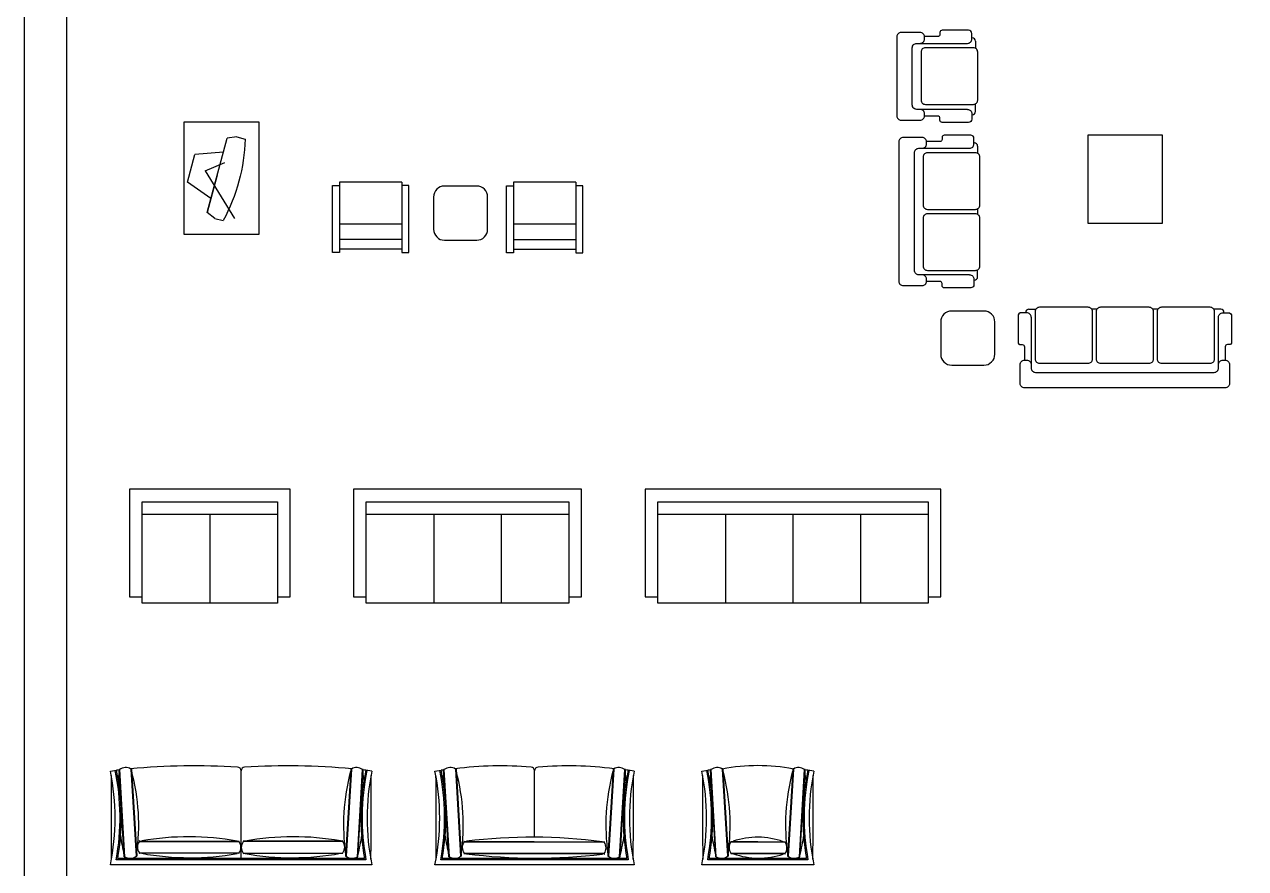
# Model space of a CAD drawing. Header units: inches. Extents: x 3.5 to 46, y 8.9 to 33.7.
# Drawn here: x 3.5 to 13.3, y 21.58 to 28.35 of the extents above; entities that cross this region are included whole.
import ezdxf

# ---------------------------------------------------------------- set-up
doc = ezdxf.new("R2010")
doc.units = ezdxf.units.IN
doc.header["$MEASUREMENT"] = 0
doc.layers.add('02', color=2, linetype='Continuous')
doc.layers.add('kadrbm', color=4, linetype='Continuous')

# ---------------------------------------------------------------- blocks, each defined once
blk = doc.blocks.new('kadrbm')
at = {"layer": 'kadrbm', "color": 4}
blk.add_lwpolyline([(0, 0), (0, 24.7972), (21, 24.7972), (21, 0), (0, 0)], close=True, dxfattribs=at)
blk.add_lwpolyline([(20.6631, 0.3257), (20.6631, 24.4603), (0.3369, 24.4603), (0.3369, 0.3257), (20.6631, 0.3257)], dxfattribs=at)

msp = doc.modelspace()

# ---------------------------------------------------------------- linework, layer by layer
at = {"layer": '02'}
for p, q in [((11.1053, 28.2441), (11.1082, 28.2441)), ((11.1345, 28.2178), (11.1345, 28.1605)), ((11.0703, 27.6705), (10.6618, 27.6705)), ((11.1345, 27.653), (11.1345, 27.7103)), ((11.1053, 27.6268), (11.1082, 27.6268)), ((4.9645, 26.842), (5.1257, 27.4398)), ((5.2017, 27.4496), (5.1257, 27.4398)), ((5.2017, 27.4496), (5.2701, 27.4312)), ((11.122, 27.4014), (11.1249, 27.4014)), ((11.1512, 27.3751), (11.1512, 27.3178)), ((4.8067, 27.0866), (4.8663, 27.3077)), ((5.0955, 27.3279), (4.8663, 27.3077)), ((4.9484, 27.1777), (5.1055, 27.2429)), ((4.9484, 27.1777), (5.1853, 26.7952)), ((4.9947, 26.954), (4.8067, 27.0866)), ((5.0451, 27.1409), (4.9645, 26.842)), ((6.5272, 27.087), (6.0272, 27.087)), ((6.0272, 27.087), (6.0272, 26.52)), ((6.5272, 27.087), (6.5272, 26.52)), ((7.9248, 27.0848), (7.4248, 27.0848)), ((7.4248, 27.0848), (7.4248, 26.5178)), ((7.9248, 27.0848), (7.9248, 26.5178)), ((5.9705, 27.0586), (6.0272, 27.0586)), ((5.9705, 26.52), (5.9705, 27.0586)), ((6.5839, 27.0586), (6.5272, 27.0586)), ((6.5839, 26.52), (6.5839, 27.0586)), ((7.3681, 27.0564), (7.4248, 27.0564)), ((7.3681, 26.5178), (7.3681, 27.0564)), ((7.9815, 27.0564), (7.9248, 27.0564)), ((7.9815, 26.5178), (7.9815, 27.0564)), ((11.1512, 26.8724), (11.1512, 26.8278)), ((5.0253, 26.7954), (4.9645, 26.842)), ((5.0253, 26.7954), (5.0937, 26.7769)), ((6.0272, 26.7525), (6.5272, 26.7525)), ((7.4248, 26.7503), (7.9248, 26.7503)), ((6.0272, 26.6277), (6.5272, 26.6277)), ((7.4248, 26.6255), (7.9248, 26.6255)), ((6.0272, 26.52), (5.9705, 26.52)), ((6.5272, 26.5483), (6.0272, 26.5483)), ((6.5272, 26.52), (6.5839, 26.52)), ((7.4248, 26.5178), (7.3681, 26.5178)), ((7.9248, 26.5461), (7.4248, 26.5461)), ((7.9248, 26.5178), (7.9815, 26.5178)), ((11.1512, 26.3251), (11.1512, 26.3824)), ((11.087, 26.3426), (10.6785, 26.3426)), ((11.122, 26.2989), (11.1249, 26.2989)), ((11.5369, 26.0378), (11.5369, 26.0408)), ((11.5632, 26.067), (11.6205, 26.067)), ((11.5807, 26.0028), (11.5807, 25.5943)), ((12.1105, 26.067), (12.0659, 26.067)), ((12.6005, 26.067), (12.5559, 26.067)), ((13.1032, 26.067), (13.0459, 26.067)), ((13.1294, 26.0378), (13.1294, 26.0408)), ((4.1874, 22.3564), (4.2366, 22.3653)), ((4.2991, 21.6705), (4.2574, 22.3694)), ((4.3041, 21.6708), (4.2623, 22.3697)), ((4.3522, 22.3744), (4.394, 21.6755)), ((4.3572, 22.3746), (4.399, 21.6757)), ((5.2374, 21.6564), (5.2374, 22.3609)), ((6.1175, 22.3746), (6.0757, 21.6757)), ((6.1225, 22.3744), (6.0807, 21.6755)), ((6.1706, 21.6708), (6.2124, 22.3697)), ((6.1756, 21.6705), (6.2174, 22.3694)), ((6.2874, 22.3564), (6.2382, 22.3653)), ((6.7936, 22.3564), (6.8428, 22.3653)), ((6.9054, 21.6705), (6.8636, 22.3694)), ((6.9104, 21.6708), (6.8686, 22.3697)), ((6.9585, 22.3744), (7.0002, 21.6755)), ((6.9635, 22.3746), (7.0052, 21.6757)), ((7.5936, 21.8273), (7.5936, 22.3609)), ((8.2238, 22.3746), (8.182, 21.6757)), ((8.2288, 22.3744), (8.187, 21.6755)), ((8.2769, 21.6708), (8.3186, 22.3697)), ((8.2819, 21.6705), (8.3236, 22.3694)), ((8.3936, 22.3564), (8.3444, 22.3653)), ((8.9364, 22.3564), (8.9856, 22.3653)), ((9.0481, 21.6705), (9.0064, 22.3694)), ((9.0531, 21.6708), (9.0114, 22.3697)), ((9.1012, 22.3744), (9.143, 21.6755)), ((9.1062, 22.3746), (9.148, 21.6757)), ((9.6665, 22.3746), (9.6248, 21.6757)), ((9.6715, 22.3744), (9.6298, 21.6755)), ((9.7196, 21.6708), (9.7614, 22.3697)), ((9.7246, 21.6705), (9.7664, 22.3694)), ((9.8364, 22.3564), (9.7872, 22.3653)), ((4.4208, 21.7981), (5.2208, 21.7954)), ((4.4208, 21.7931), (5.2208, 21.7904)), ((6.0539, 21.7981), (5.2539, 21.7954)), ((6.0539, 21.7931), (5.2539, 21.7904)), ((7.0275, 21.7951), (8.1527, 21.7915)), ((7.0276, 21.7901), (8.1527, 21.7865)), ((9.1703, 21.7951), (9.6051, 21.7915)), ((9.1703, 21.7901), (9.6052, 21.7865)), ((5.2205, 21.7004), (4.4205, 21.7031)), ((5.2204, 21.6954), (4.4205, 21.6981)), ((5.2542, 21.7004), (6.0542, 21.7031)), ((5.2543, 21.6954), (6.0543, 21.6981)), ((8.1531, 21.6965), (7.028, 21.7001)), ((8.1531, 21.6915), (7.028, 21.6951)), ((9.6056, 21.6965), (9.1707, 21.7001)), ((9.6056, 21.6915), (9.1707, 21.6951)), ((6.2874, 21.6064), (4.1874, 21.6064)), ((6.24, 21.6464), (4.2347, 21.6464)), ((6.2283, 21.6564), (4.2465, 21.6564)), ((8.3936, 21.6064), (6.7936, 21.6064)), ((8.3462, 21.6464), (6.841, 21.6464)), ((8.3345, 21.6564), (6.8527, 21.6564)), ((9.8364, 21.6064), (8.9364, 21.6064)), ((9.789, 21.6464), (8.9838, 21.6464)), ((9.7773, 21.6564), (8.9955, 21.6564))]:
    msp.add_line(p, q, dxfattribs=at)
for points in [[(10.6895, 28.2003, 0.414214), (10.7245, 28.2353), (10.7245, 28.2528, 0.414214), (10.6895, 28.2878), (10.5368, 28.2878, 0.414214), (10.5018, 28.2528), (10.5018, 27.618, 0.414214), (10.5368, 27.583), (10.6895, 27.583, 0.414214), (10.7245, 27.618), (10.7245, 27.6355, 0.414214), (10.6895, 27.6705)], [(11.0703, 28.2003, 0.414214), (11.1053, 28.2353), (11.1053, 28.2791, 0.414214), (11.079, 28.3053), (10.8665, 28.3053, 0.414214), (10.849, 28.2878), (10.849, 28.2717, -0.414214), (10.8315, 28.2542), (10.7245, 28.2542)], [(10.6618, 27.6705, -0.414214), (10.6268, 27.7055), (10.6268, 28.1653, -0.414214), (10.6618, 28.2003), (11.0703, 28.2003)], [(11.0703, 27.6705, -0.414214), (11.1053, 27.6355), (11.1053, 27.5918, -0.414214), (11.079, 27.5655), (10.8665, 27.5655, -0.414214), (10.849, 27.583), (10.849, 27.5992, 0.414214), (10.8315, 27.6167), (10.7245, 27.6167)], [(11.087, 27.3576, 0.414214), (11.122, 27.3926), (11.122, 27.4364, 0.414214), (11.0958, 27.4626), (10.8832, 27.4626, 0.414214), (10.8657, 27.4451), (10.8657, 27.4289, -0.414214), (10.8482, 27.4114), (10.7412, 27.4114)], [(10.7062, 27.3576, 0.414214), (10.7412, 27.3926), (10.7412, 27.4101, 0.414214), (10.7062, 27.4451), (10.5535, 27.4451, 0.414214), (10.5185, 27.4101), (10.5185, 26.2901, 0.414214), (10.5535, 26.2551), (10.7062, 26.2551, 0.414214), (10.7412, 26.2901), (10.7412, 26.3076, 0.414214), (10.7062, 26.3426)], [(10.6785, 26.3426, -0.414214), (10.6435, 26.3776), (10.6435, 27.3226, -0.414214), (10.6785, 27.3576), (11.087, 27.3576)], [(11.087, 26.3426, -0.414214), (11.122, 26.3076), (11.122, 26.2639, -0.414214), (11.0958, 26.2376), (10.8832, 26.2376, -0.414214), (10.8657, 26.2551), (10.8657, 26.2713, 0.414214), (10.8482, 26.2888), (10.7412, 26.2888)], [(11.5807, 26.0028, 0.414214), (11.5457, 26.0378), (11.5019, 26.0378, 0.414214), (11.4757, 26.0116), (11.4757, 25.7991, 0.414214), (11.4932, 25.7816), (11.5093, 25.7816, -0.414214), (11.5268, 25.7641), (11.5268, 25.657)], [(11.5807, 25.5943, 0.414214), (11.6157, 25.5593), (13.0507, 25.5593, 0.414214), (13.0857, 25.5943), (13.0857, 26.0028)], [(13.0857, 26.0028, -0.414214), (13.1207, 26.0378), (13.1644, 26.0378, -0.414214), (13.1907, 26.0116), (13.1907, 25.7991, -0.414214), (13.1732, 25.7816), (13.157, 25.7816, 0.414214), (13.1395, 25.7641), (13.1395, 25.657)], [(13.0857, 25.622, -0.414214), (13.1207, 25.657), (13.1382, 25.657, -0.414214), (13.1732, 25.622), (13.1732, 25.4693, -0.414214), (13.1382, 25.4343), (11.5282, 25.4343, -0.414214), (11.4932, 25.4693), (11.4932, 25.622, -0.414214), (11.5282, 25.657), (11.5457, 25.657, -0.414214), (11.5807, 25.622)]]:
    msp.add_lwpolyline(points, format="xyb", dxfattribs=at)
for points in [[(10.7318, 28.1653, 0.414214), (10.6968, 28.1303), (10.6968, 27.7453, 0.414214), (10.7318, 27.7103), (11.1168, 27.7103, 0.414214), (11.1518, 27.7453), (11.1518, 28.1303, 0.414214), (11.1168, 28.1653)], [(10.7485, 27.3226, 0.414214), (10.7135, 27.2876), (10.7135, 26.9026, 0.414214), (10.7485, 26.8676), (11.1335, 26.8676, 0.414214), (11.1685, 26.9026), (11.1685, 27.2876, 0.414214), (11.1335, 27.3226)], [(7.129, 27.0546), (6.8703, 27.0546, 0.414214), (6.7823, 26.9666), (6.7823, 26.7081, 0.414214), (6.8703, 26.6201), (7.129, 26.6201, 0.414214), (7.217, 26.7081), (7.217, 26.9666, 0.414214)], [(10.7485, 26.8326, 0.414214), (10.7135, 26.7976), (10.7135, 26.4126, 0.414214), (10.7485, 26.3776), (11.1335, 26.3776, 0.414214), (11.1685, 26.4126), (11.1685, 26.7976, 0.414214), (11.1335, 26.8326)], [(12.0707, 25.6643, -0.414214), (12.0357, 25.6293), (11.6507, 25.6293, -0.414214), (11.6157, 25.6643), (11.6157, 26.0493, -0.414214), (11.6507, 26.0843), (12.0357, 26.0843, -0.414214), (12.0707, 26.0493)], [(12.5607, 25.6643, -0.414214), (12.5257, 25.6293), (12.1407, 25.6293, -0.414214), (12.1057, 25.6643), (12.1057, 26.0493, -0.414214), (12.1407, 26.0843), (12.5257, 26.0843, -0.414214), (12.5607, 26.0493)], [(13.0507, 25.6643, -0.414214), (13.0157, 25.6293), (12.6307, 25.6293, -0.414214), (12.5957, 25.6643), (12.5957, 26.0493, -0.414214), (12.6307, 26.0843), (13.0157, 26.0843, -0.414214), (13.0507, 26.0493)], [(10.8551, 25.9636), (10.8551, 25.7048, 0.414214), (10.9431, 25.6168), (11.2016, 25.6168, 0.414214), (11.2896, 25.7048), (11.2896, 25.9636, 0.414214), (11.2016, 26.0516), (10.9431, 26.0516, 0.414214)]]:
    msp.add_lwpolyline(points, format="xyb", close=True, dxfattribs=at)
for points in [[(5.381, 27.5706), (5.381, 26.6658), (4.781, 26.6658), (4.781, 27.5706)], [(12.0366, 27.4625), (12.0366, 26.7577), (12.6366, 26.7577), (12.6366, 27.4625)]]:
    msp.add_lwpolyline(points, close=True, dxfattribs=at)
for points in [[(5.5287, 23.7567), (5.6304, 23.7567), (5.6304, 24.6212), (4.3421, 24.6212), (4.3421, 23.7567), (4.4438, 23.7567)], [(7.8684, 23.7567), (7.9701, 23.7567), (7.9701, 24.6212), (6.1393, 24.6212), (6.1393, 23.7567), (6.241, 23.7567)], [(10.7532, 23.7567), (10.8549, 23.7567), (10.8549, 24.6212), (8.4821, 24.6212), (8.4821, 23.7567), (8.5839, 23.7567)], [(4.4438, 24.5195), (5.5287, 24.5195)], [(5.5287, 24.5195), (5.5287, 23.7058), (4.4438, 23.7058), (4.4438, 24.5195)], [(6.241, 24.5195), (7.8684, 24.5195)], [(7.8684, 24.5195), (7.8684, 23.7058), (6.241, 23.7058), (6.241, 24.5195)], [(10.7532, 24.5195), (10.7532, 23.7058), (8.5839, 23.7058), (8.5839, 24.5195)], [(8.5839, 24.5195), (10.7532, 24.5195)], [(5.5287, 24.4178), (4.4438, 24.4178)], [(4.9863, 24.4178), (4.9863, 23.7058)], [(7.8684, 24.4178), (6.241, 24.4178)], [(6.7835, 24.4178), (6.7835, 23.7058)], [(7.3259, 24.4178), (7.3259, 23.7058)], [(10.7532, 24.4178), (8.5839, 24.4178)], [(9.1259, 24.4178), (9.1259, 23.7058)], [(9.6683, 24.4178), (9.6683, 23.7058)], [(10.2108, 24.4178), (10.2108, 23.7058)]]:
    msp.add_lwpolyline(points, dxfattribs=at)
for centre, radius, start, end in [((11.1082, 28.2178), 0.0262, 0, 90), ((11.1082, 27.653), 0.0262, 270, 0), ((11.1249, 27.3751), 0.0262, 0, 90), ((11.1249, 26.3251), 0.0262, 270, 0), ((11.5632, 26.0408), 0.0262, 90, 180), ((13.1032, 26.0408), 0.0262, 0, 90), ((2.3597, 21.9814), 1.8657, 348.40478, 11.59522), ((2.389, 21.9843), 1.8764, 349.6248, 11.65864), ((4.8769, 16.5163), 5.8839, 96.04343, 96.24803), ((2.3967, 21.9851), 1.8787, 349.92402, 11.67533), ((4.2599, 22.3676), 0.00314, 40.22478, 145.75722), ((4.3104, 22.3127), 0.0745, 55.83781, 130.14418), ((4.8769, 16.5163), 5.8839, 86.76417, 95.14901), ((4.3548, 22.3726), 0.00314, 40.22478, 145.75722), ((5.2074, 22.3609), 0.03, 0, 86.76417), ((5.2674, 22.3609), 0.03, 93.23583, 180), ((5.5978, 16.5163), 5.8839, 84.85099, 93.23583), ((6.1199, 22.3726), 0.00314, 34.24278, 139.77522), ((6.1643, 22.3127), 0.0745, 49.85582, 124.16219), ((8.078, 21.9851), 1.8787, 168.32467, 190.07598), ((8.0857, 21.9843), 1.8764, 168.34136, 190.3752), ((6.2148, 22.3676), 0.00314, 34.24278, 139.77522), ((5.5978, 16.5163), 5.8839, 83.75197, 83.95657), ((8.115, 21.9814), 1.8657, 168.40478, 191.59522), ((4.966, 21.9814), 1.8657, 348.40478, 11.59522), ((4.9953, 21.9843), 1.8764, 349.6248, 11.65864), ((7.4832, 16.5163), 5.8839, 96.04343, 96.24803), ((5.003, 21.9851), 1.8787, 349.92402, 11.67533), ((6.8662, 22.3676), 0.00314, 40.22478, 145.75722), ((6.9167, 22.3127), 0.0745, 55.83781, 130.14418), ((7.3296, 19.4347), 2.9655, 85.4417, 97.25508), ((6.9611, 22.3726), 0.00314, 40.22478, 145.75722), ((7.5636, 22.3609), 0.03, 0, 86.76417), ((7.6236, 22.3609), 0.03, 93.23583, 180), ((7.8576, 19.4347), 2.9655, 82.74492, 94.5583), ((8.2262, 22.3726), 0.00314, 34.24278, 139.77522), ((8.2706, 22.3127), 0.0745, 49.85582, 124.16219), ((10.1843, 21.9851), 1.8787, 168.32467, 190.07598), ((10.192, 21.9843), 1.8764, 168.34136, 190.3752), ((8.321, 22.3676), 0.00314, 34.24278, 139.77522), ((7.7041, 16.5163), 5.8839, 83.75197, 83.95657), ((10.2213, 21.9814), 1.8657, 168.40478, 191.59522), ((7.1087, 21.9814), 1.8657, 348.40478, 11.59522), ((7.1381, 21.9843), 1.8764, 349.6248, 11.65864), ((9.6259, 16.5163), 5.8839, 96.04343, 96.24803), ((7.1457, 21.9851), 1.8787, 349.92402, 11.67533), ((9.009, 22.3676), 0.00314, 40.22478, 145.75722), ((9.0594, 22.3127), 0.0745, 55.83781, 130.14418), ((9.3864, 20.9143), 1.4877, 78.9502, 101.0498), ((9.1038, 22.3726), 0.00314, 40.22478, 145.75722), ((9.6689, 22.3726), 0.00314, 34.24278, 139.77522), ((9.7133, 22.3127), 0.0745, 49.85582, 124.16219), ((11.627, 21.9851), 1.8787, 168.32467, 190.07598), ((11.6347, 21.9843), 1.8764, 168.34136, 190.3752), ((9.7638, 22.3676), 0.00314, 34.24278, 139.77522), ((9.1468, 16.5163), 5.8839, 83.75197, 83.95657), ((11.664, 21.9814), 1.8657, 168.40478, 191.59522), ((216.134, 22.4439), 211.9407, 180.03299, 180.214676), ((6.4139, 22.0796), 2.1725, 172.83687, 174.73388), ((2.7679, 21.9265), 1.6472, 351.77361, 15.10596), ((7.7068, 21.9265), 1.6472, 164.89404, 188.22639), ((4.0608, 22.0796), 2.1725, 5.26612, 7.16313), ((-205.6592, 22.4439), 211.9407, 359.785324, 359.96701), ((218.7402, 22.4439), 211.9407, 180.03299, 180.214676), ((9.0202, 22.0796), 2.1725, 172.83687, 174.73388), ((5.3742, 21.9265), 1.6472, 351.77361, 15.10596), ((9.8131, 21.9265), 1.6472, 164.89404, 188.22639), ((6.1671, 22.0796), 2.1725, 5.26612, 7.16313), ((-203.553, 22.4439), 211.9407, 359.785324, 359.96701), ((220.883, 22.4439), 211.9407, 180.03299, 180.214676), ((11.1629, 22.0796), 2.1725, 172.83687, 174.73388), ((7.5169, 21.9265), 1.6472, 351.77361, 15.10596), ((11.2558, 21.9265), 1.6472, 164.89404, 188.22639), ((7.6098, 22.0796), 2.1725, 5.26612, 7.16313), ((-202.1102, 22.4439), 211.9407, 359.785324, 359.96701), ((6.4139, 22.1796), 2.1725, 188.97368, 193.14512), ((4.48, 21.7479), 0.0745, 142.64947, 216.95584), ((4.4227, 21.7956), 0.00314, 127.03643, 232.56887), ((4.8153, 19.6583), 2.1725, 79.64853, 99.95678), ((5.1612, 21.7456), 0.0745, 322.64947, 36.95584), ((5.2189, 21.7929), 0.00314, 307.03643, 52.56887), ((5.3135, 21.7456), 0.0745, 143.04416, 217.35053), ((5.2558, 21.7929), 0.00314, 127.43113, 232.96357), ((5.6594, 19.6583), 2.1725, 80.04322, 100.35147), ((6.052, 21.7956), 0.00314, 307.43113, 52.96357), ((5.9947, 21.7479), 0.0745, 323.04416, 37.35053), ((4.0608, 22.1796), 2.1725, 346.85488, 351.02632), ((9.0202, 22.1796), 2.1725, 188.97368, 193.14512), ((7.0872, 21.7453), 0.0745, 143.11005, 217.41641), ((7.0295, 21.7926), 0.00314, 127.49701, 233.02945), ((7.5772, 17.4367), 4.3906, 82.66708, 96.94297), ((8.1508, 21.789), 0.00314, 307.49701, 53.02945), ((8.0935, 21.7412), 0.0745, 323.11005, 37.41641), ((6.1671, 22.1796), 2.1725, 346.85488, 351.02632), ((11.1629, 22.1796), 2.1725, 188.97368, 193.14512), ((9.2299, 21.7453), 0.0745, 143.11005, 217.41641), ((9.1722, 21.7926), 0.00314, 127.49701, 233.02945), ((9.3843, 21.22), 0.6074, 70.1998, 108.73882), ((9.6033, 21.789), 0.00314, 307.49701, 53.02945), ((9.546, 21.7412), 0.0745, 323.11005, 37.41641), ((7.6098, 22.1796), 2.1725, 346.85488, 351.02632), ((4.3015, 21.6725), 0.00314, 220.22478, 325.75722), ((4.3459, 21.7324), 0.0745, 235.83781, 310.14418), ((4.3964, 21.6775), 0.00314, 220.22478, 325.75722), ((4.4224, 21.7006), 0.00314, 127.03643, 232.56887), ((4.8297, 23.8352), 2.1725, 259.64853, 279.95678), ((5.2186, 21.6979), 0.00314, 307.03643, 52.56887), ((5.2562, 21.6979), 0.00314, 127.43113, 232.96357), ((5.645, 23.8352), 2.1725, 260.04322, 280.35147), ((6.0523, 21.7006), 0.00314, 307.43113, 52.96357), ((6.0783, 21.6775), 0.00314, 214.24278, 319.77522), ((6.1288, 21.7324), 0.0745, 229.85582, 304.16219), ((6.1732, 21.6725), 0.00314, 214.24278, 319.77522), ((6.9078, 21.6725), 0.00314, 220.22478, 325.75722), ((6.9522, 21.7324), 0.0745, 235.83781, 310.14418), ((7.0026, 21.6775), 0.00314, 220.22478, 325.75722), ((7.0299, 21.6976), 0.00314, 127.49701, 233.02945), ((7.6073, 26.0499), 4.3906, 262.66708, 276.94297), ((8.1512, 21.694), 0.00314, 307.49701, 53.02945), ((8.1846, 21.6775), 0.00314, 214.24278, 319.77522), ((8.2351, 21.7324), 0.0745, 229.85582, 304.16219), ((8.2795, 21.6725), 0.00314, 214.24278, 319.77522), ((9.0505, 21.6725), 0.00314, 220.22478, 325.75722), ((9.0949, 21.7324), 0.0745, 235.83781, 310.14418), ((9.1454, 21.6775), 0.00314, 220.22478, 325.75722), ((9.1726, 21.6976), 0.00314, 127.49701, 233.02945), ((9.3954, 22.2666), 0.6074, 250.1998, 288.73882), ((9.6037, 21.694), 0.00314, 307.49701, 53.02945), ((9.6274, 21.6775), 0.00314, 214.24278, 319.77522), ((9.6778, 21.7324), 0.0745, 229.85582, 304.16219), ((9.7222, 21.6725), 0.00314, 214.24278, 319.77522)]:
    msp.add_arc(centre, radius, start, end, dxfattribs=at)
at = {"layer": '02', "extrusion": (0, 0, -1)}
msp.add_ellipse((3.7695, 27.4849), major_axis=(1.0618, 1.0618), ratio=1, start_param=0.821188, end_param=1.276356, dxfattribs=at)

# ---------------------------------------------------------------- block references
at = {"layer": 'kadrbm'}
msp.add_blockref('kadrbm', (3.4975, 8.8888), dxfattribs=at)

doc.saveas('drawing.dxf')
